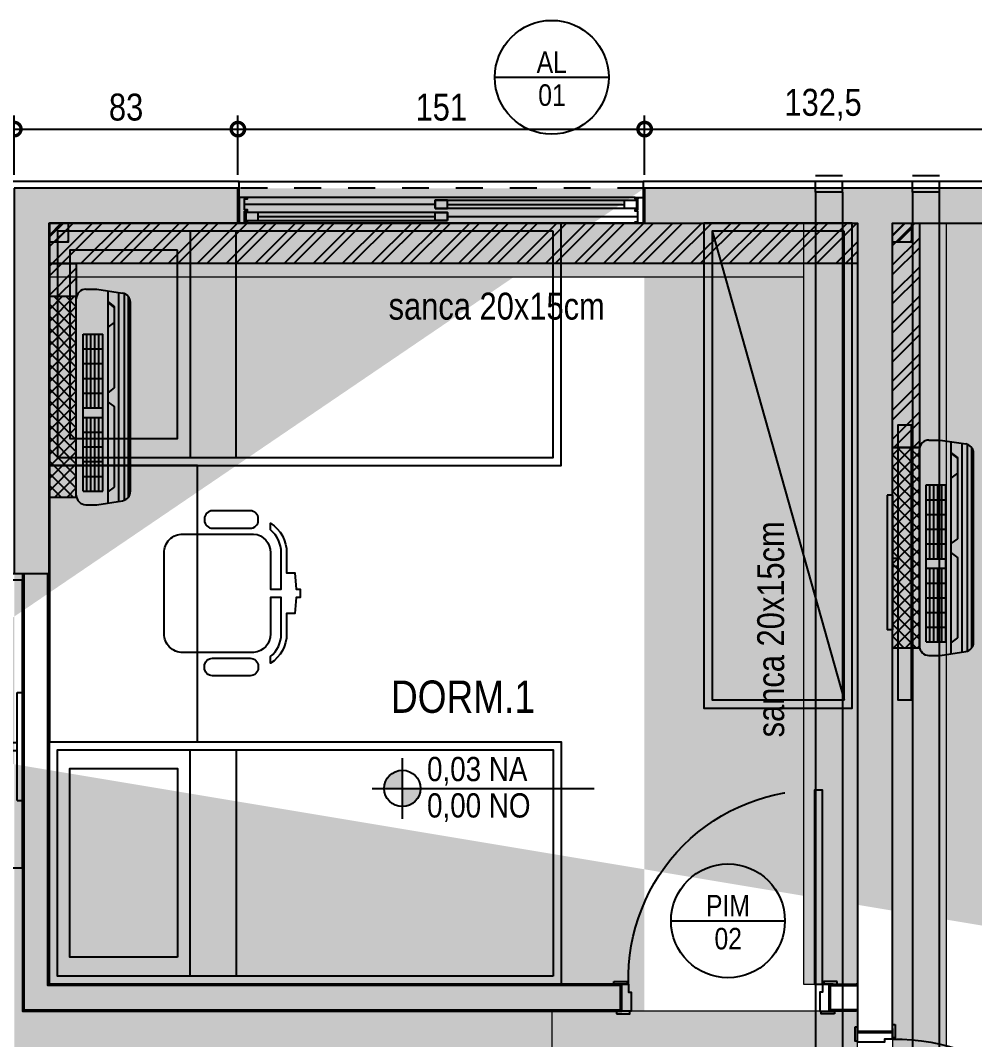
# Model space of a CAD drawing. Header units: millimetres. Extents: x -123 to 570, y -34 to 184.
# Drawn here: x -5.897 to -2.355, y 6.209 to 9.993 of the extents above; entities that cross this region are included whole.
import ezdxf
from ezdxf.enums import TextEntityAlignment as Align

# ---------------------------------------------------------------- set-up
doc = ezdxf.new("R2010")
doc.units = ezdxf.units.MM
doc.linetypes.add('TIPO$0$DASHEDX2', pattern=[1.5, 1, -0.5])
doc.linetypes.add('TIPO$0$HIDDEN2', pattern=[0.1875, 0.125, -0.0625])
for name, color, linetype in [('ARQ-DIM', 2, 'Continuous'), ('ARQ-SIM', 1, 'Continuous'), ('ARQ-TXT', 2, 'Continuous'), ('TIPO$0$1', 232, 'TIPO$0$DASHEDX2'), ('TIPO$0$3', 2, 'Continuous'), ('TIPO$0$ARQ-ALV ACAB', 4, 'Continuous'), ('TIPO$0$ARQ-ALV OSSO', 5, 'Continuous'), ('TIPO$0$ARQ-AUX', 7, 'Continuous'), ('TIPO$0$ARQ-AUX1 @ 1', 1, 'Continuous'), ('TIPO$0$ARQ-CAX @ 1', 1, 'Continuous'), ('TIPO$0$ARQ-ENCH', 1, 'Continuous'), ('TIPO$0$ARQ-MOB', 7, 'Continuous'), ('TIPO$0$ARQ-PRJ', 7, 'TIPO$0$DASHEDX2'), ('TIPO$0$MAUROAMARELO', 162, 'Continuous'), ('TIPO$0$MAUROCYAN', 162, 'Continuous')]:
    doc.layers.add(name, color=color, linetype=linetype)
doc.layers.add('TIPO$0$ARQ-FORRO', color=9, linetype='Continuous', lineweight=5)
doc.styles.add('Adesa', font='ARIALN.TTF')
doc.dimstyles.new('ADESA 1-0050', dxfattribs={"dimtxt": 0.1, "dimasz": 0.1, "dimexe": 0.05, "dimexo": 0.05, "dimgap": 0.03, "dimtad": 1, "dimdec": 1, "dimlfac": 100, "dimzin": 12, "dimtxsty": 'Adesa', "dimblk": 'DOTSMALL', "dimcen": 1, "dimdle": 0.05, "dimclrd": 1, "dimclre": 1, "dimclrt": 256, "dimazin": 3, "dimtm": 1e-09, "dimtfac": 1, "dimtdec": 1, "dimtmove": 1, "dimatfit": 0, "dimldrblk": 'DOTSMALL', "dimfxl": 0.8, "dimtvp": 2, "dimtolj": 1, "dimtzin": 0, "dimarcsym": 0})

# ---------------------------------------------------------------- blocks, each defined once
blk = doc.blocks.new('TIPO$0$CAMA-SOLTEIRO')
at = {"flags": 128}
for points in [[(1.9, 0), (0, 0), (0, 0.9), (1.9, 0.9)], [(1.87, 0.03), (0.03, 0.03), (0.03, 0.87), (1.87, 0.87)], [(0.6938, 0.03), (0.5224, 0.03), (0.5224, 0.87), (0.6938, 0.87)], [(0.4762, 0.1), (0.0762, 0.1), (0.0762, 0.8), (0.4762, 0.8)]]:
    blk.add_lwpolyline(points, close=True, dxfattribs=at)
blk = doc.blocks.new('*U1355')
at = {"flags": 128}
for points in [[(1.8, 0), (1.8, 0.55), (0, 0.55), (0, 0)], [(1.77, 0.03), (1.77, 0.52), (0.03, 0.52), (0.03, 0.03)]]:
    blk.add_lwpolyline(points, close=True, dxfattribs=at)
blk.add_lwpolyline([(1.77, 0.52), (0.03, 0.03)], dxfattribs=at)
blk = doc.blocks.new('TIPO$0$arq-cadeira giro')
at = {"linetype": 'Continuous'}
blk.add_lwpolyline([(-0.25, -0.3062), (-0.18, -0.3062, 0.414214), (-0.15, -0.2762), (-0.15, -0.2712, 0.414214), (-0.18, -0.2412), (-0.25, -0.2412), (-0.32, -0.2412, 0.414214), (-0.35, -0.2712), (-0.35, -0.2762, 0.414214), (-0.32, -0.3062)], format="xyb", close=True, dxfattribs=at)
at = {"layer": 'TIPO$0$ARQ-MOB', "linetype": 'Continuous'}
for points in [[(-0.25, 0.3062), (-0.18, 0.3062, -0.414214), (-0.15, 0.2762), (-0.15, 0.2712, -0.414214), (-0.18, 0.2412), (-0.25, 0.2412), (-0.32, 0.2412, -0.414214), (-0.35, 0.2712), (-0.35, 0.2762, -0.414214), (-0.32, 0.3062)], [(-0.25, -0.3062), (-0.18, -0.3062, 0.414214), (-0.15, -0.2762), (-0.15, -0.2712, 0.414214), (-0.18, -0.2412), (-0.25, -0.2412), (-0.32, -0.2412, 0.414214), (-0.35, -0.2712), (-0.35, -0.2762, 0.414214), (-0.32, -0.3062)]]:
    blk.add_lwpolyline(points, format="xyb", close=True, dxfattribs=at)
at = {"layer": 'TIPO$0$ARQ-MOB'}
blk.add_lwpolyline([(-0.5052, 0), (-0.5052, 0.0154), (-0.4902, 0.0154), (-0.4852, 0.0754), (-0.4552, 0.0754), (-0.4552, 0.1504, -0.255924), (-0.3952, 0.2599), (-0.3952, 0.2352, 0.223888), (-0.4352, 0.1504), (-0.4352, 0.0154), (-0.3952, 0.0154), (-0.3952, 0.1504, -0.39825), (-0.3325, 0.22), (-0.07, 0.22, -0.414214), (0, 0.15), (0, 0), (0, -0.15, -0.414214), (-0.07, -0.22), (-0.3325, -0.22, -0.39825), (-0.3952, -0.1504), (-0.3952, -0.0154), (-0.4352, -0.0154), (-0.4352, -0.1504, 0.223888), (-0.3952, -0.2352), (-0.3952, -0.2599, -0.255924), (-0.4552, -0.1504), (-0.4552, -0.0754), (-0.4852, -0.0754), (-0.4902, -0.0154), (-0.5052, -0.0154)], format="xyb", close=True, dxfattribs=at)
blk = doc.blocks.new('*U1358')
for p, q in [((-0.25, -0.02), (-0.25, 0)), ((0.25, -0.02), (0.25, 0)), ((-0.015, -0.04), (-0.015, -0.02)), ((0.015, -0.04), (0.015, -0.02))]:
    blk.add_line(p, q)
for points in [[(0.25, 0), (-0.25, 0)], [(0.25, -0.02), (-0.25, -0.02)]]:
    blk.add_lwpolyline(points)
blk.add_lwpolyline([(-0.51, -0.09), (0.51, -0.09), (0.51, -0.04), (-0.51, -0.04)], close=True)
blk = doc.blocks.new('*U1359')
for p, q in [((-0.2, -0.02), (-0.2, 0)), ((0.2, -0.02), (0.2, 0)), ((-0.015, -0.04), (-0.015, -0.02)), ((0.015, -0.04), (0.015, -0.02))]:
    blk.add_line(p, q)
for points in [[(0.2, 0), (-0.2, 0)], [(0.2, -0.02), (-0.2, -0.02)]]:
    blk.add_lwpolyline(points)
blk.add_lwpolyline([(-0.4, -0.09), (0.4, -0.09), (0.4, -0.04), (-0.4, -0.04)], close=True)
blk = doc.blocks.new('TIPO$0$LAYOUT APTO TIPO 2')
at = {"layer": 'TIPO$0$ARQ-MOB'}
for points in [[(-21.23, -7.915), (-21.73, -7.915), (-21.73, -6.8472), (-21.23, -6.8472)], [(-21.13, -8.3401), (-21.13, -7.3151), (-20.58, -7.3151), (-20.58, -8.3401)]]:
    blk.add_lwpolyline(points, close=True, dxfattribs=at)
at = {"layer": 'TIPO$0$ARQ-MOB', "xscale": -1, "zscale": 39.37007874015748, "rotation": 180}
blk.add_blockref('TIPO$0$CAMA-SOLTEIRO', (-21.13, -6.415), dxfattribs=at)
at = {"layer": 'TIPO$0$ARQ-MOB'}
for name, p, xscale, rotation in [('*U1359', (-21.23, -7.2972), -1, 270), ('*U1355', (-18.1501, -7.44, 0), -1.000000000000001, 90), ('*U1358', (-18.02, -7.98), -1.000000000000001, 90)]:
    blk.add_blockref(name, p, dxfattribs=dict(at, xscale=xscale, rotation=rotation))
at = {"layer": 'TIPO$0$ARQ-MOB', "ltscale": 0.5, "xscale": -1}
blk.add_blockref('TIPO$0$arq-cadeira giro', (-20.7044, -7.866), dxfattribs=at)
at = {"layer": 'TIPO$0$ARQ-MOB', "zscale": 39.37007874015748}
blk.add_blockref('TIPO$0$CAMA-SOLTEIRO', (-21.13, -9.2401), dxfattribs=at)
blk = doc.blocks.new('*U1375')
for points in [[(-0.765, -0.01), (-0.715, -0.01), (-0.715, -0.02), (-0.765, -0.02)], [(0.045, -0.01), (-0.005, -0.01), (-0.005, -0.02), (0.045, -0.02)], [(-0.775, -0.16), (-0.725, -0.16), (-0.725, -0.15), (-0.775, -0.15)], [(0, -0.15), (0, -0.87), (-0.03, -0.87), (-0.03, -0.15)], [(0.055, -0.16), (0.005, -0.16), (0.005, -0.15), (0.055, -0.15)]]:
    blk.add_lwpolyline(points, close=True)
for points in [[(-0.76, -0.15), (-0.72, -0.15), (-0.72, -0.12), (-0.71, -0.12), (-0.71, -0.02), (-0.745, -0.02), (-0.745, -0.15)], [(0.04, -0.15), (0, -0.15), (0, -0.12), (-0.01, -0.12), (-0.01, -0.02), (0.025, -0.02), (0.025, -0.15)]]:
    blk.add_lwpolyline(points)
at = {"layer": 'TIPO$0$ARQ-PRJ'}
blk.add_arc((-0.0208, -0.1708), 0.6995, 178.2986, 271.7014, dxfattribs=at)
blk = doc.blocks.new('*U1301')
at = {"color": 0, "linetype": 'ByBlock', "ltscale": 0.5}
for points in [[(0.02, -0.045), (0.03, -0.045), (0.03, -0.05), (0.02, -0.05), (0.02, -0.09), (0.03, -0.09), (0.03, -0.095), (0.02, -0.095), (0.02, -0.09), (0.03, -0.09), (0.03, -0.095), (0, -0.095), (0, 0), (0.03, 0), (0.03, -0.005), (0.02, -0.005), (0.02, -0.045)], [(1.48, -0.045), (1.47, -0.045), (1.47, -0.05), (1.48, -0.05), (1.48, -0.09), (1.47, -0.09), (1.47, -0.095), (1.48, -0.095), (1.48, -0.09), (1.47, -0.09), (1.47, -0.095), (1.5, -0.095), (1.5, 0), (1.47, 0), (1.47, -0.005), (1.48, -0.005), (1.48, -0.045)], [(0.025, -0.01), (0.07, -0.01), (0.07, -0.04), (0.025, -0.04)], [(0.7725, -0.01), (0.7275, -0.01), (0.7275, -0.04), (0.7725, -0.04)], [(0.7275, -0.055), (0.7725, -0.055), (0.7725, -0.085), (0.7275, -0.085)], [(1.475, -0.055), (1.43, -0.055), (1.43, -0.085), (1.475, -0.085)]]:
    blk.add_lwpolyline(points, close=True, dxfattribs=at)
at = {"color": 8, "linetype": 'ByBlock', "ltscale": 0.5}
for points in [[(1.47, 0), (0.03, 0)], [(0.7725, -0.025), (1.48, -0.025)], [(0.7275, -0.07), (0.02, -0.07)], [(1.47, -0.095), (0.03, -0.095)]]:
    blk.add_lwpolyline(points, dxfattribs=at)
at = {"color": 7, "linetype": 'ByBlock', "ltscale": 0.5}
for points in [[(0.7725, -0.01), (0.7725, -0.04), (0.025, -0.04), (0.025, -0.01)], [(0.7275, -0.055), (0.7275, -0.085), (1.475, -0.085), (1.475, -0.055)]]:
    blk.add_lwpolyline(points, close=True, dxfattribs=at)
for points in [[(0.07, -0.025), (0.7275, -0.025)], [(0.7725, -0.07), (1.43, -0.07)]]:
    blk.add_lwpolyline(points, dxfattribs=at)
blk = doc.blocks.new('*U1372')
for points in [[(-0.765, -0.04), (-0.715, -0.04), (-0.715, -0.05), (-0.765, -0.05)], [(0.045, -0.04), (-0.005, -0.04), (-0.005, -0.05), (0.045, -0.05)], [(-0.775, -0.16), (-0.725, -0.16), (-0.725, -0.15), (-0.775, -0.15)], [(0, -0.15), (0, -0.87), (-0.03, -0.87), (-0.03, -0.15)], [(0.055, -0.16), (0.005, -0.16), (0.005, -0.15), (0.055, -0.15)]]:
    blk.add_lwpolyline(points, close=True)
for points in [[(-0.76, -0.15), (-0.72, -0.15), (-0.72, -0.12), (-0.71, -0.12), (-0.71, -0.05), (-0.745, -0.05), (-0.745, -0.15)], [(0.04, -0.15), (0, -0.15), (0, -0.12), (-0.01, -0.12), (-0.01, -0.05), (0.025, -0.05), (0.025, -0.15)]]:
    blk.add_lwpolyline(points)
at = {"layer": 'TIPO$0$ARQ-PRJ'}
blk.add_arc((-0.0208, -0.1708), 0.6995, 178.2986, 271.7014, dxfattribs=at)
blk = doc.blocks.new('TIPO$0$E2')
at = {"layer": 'TIPO$0$ARQ-PRJ'}
for p, q in [((305.3871, -368.5577), (305.5371, -368.5577)), ((305.4121, -368.5377), (305.5121, -368.5377)), ((305.4121, -368.5977), (305.4121, -368.5577)), ((305.5121, -368.5977), (305.5121, -368.5577)), ((305.4121, -368.5977), (305.5121, -368.5977))]:
    blk.add_line(p, q, dxfattribs=at)
blk = doc.blocks.new('TIPO$0$A$Cdd297849')
at = {"layer": 'TIPO$0$ARQ-PRJ', "linetype": 'TIPO$0$HIDDEN2', "ltscale": 50}
for p, q in [((-2.8802, -0.1897, 0), (-2.8802, -3.4322, 0)), ((-2.7802, -0.1897, 0), (-2.7802, -3.4322, 0)), ((-2.5206, -0.1896, 0), (-2.5206, -3.3861, 0)), ((-2.4206, -3.3868, 0), (-2.4206, -0.1896, 0))]:
    blk.add_line(p, q, dxfattribs=at)
at = {"layer": 'TIPO$0$ARQ-PRJ', "xscale": -1}
for p in [(302.6319, 368.408, 0), (302.9915, 368.4081, 0)]:
    blk.add_blockref('TIPO$0$E2', p, dxfattribs=at)
blk = doc.blocks.new('TIPO$0$PL APTO TIPO 3')
at = {"layer": 'TIPO$0$ARQ-ENCH'}
h = blk.add_hatch(dxfattribs=at)
h.set_pattern_fill('ANSI31', color=256, scale=0.01)
h.set_pattern_definition([(45, (-78.349212, 16.650376), (-0.02245064, 0.02245064), [])])
h.paths.add_polyline_path([(-5.79, 9.24), (-5.72, 9.24), (-5.72, 9.17), (-5.79, 9.17)])
h = blk.add_hatch(dxfattribs=at)
h.set_pattern_fill('ANSI31', color=256, scale=0.01)
h.set_pattern_definition([(45, (-75.219263, 16.6504), (-0.02245064, 0.02245064), [])])
h.paths.add_polyline_path([(-2.6601, 9.24), (-2.5901, 9.24), (-2.5901, 9.17), (-2.6601, 9.17)])
at = {"layer": 'TIPO$0$ARQ-FORRO'}
h = blk.add_hatch(color=256, dxfattribs=at)
h.dxf.hatch_style = 1
h.paths.add_polyline_path([(-5.79, 9.24), (-2.9901, 9.24), (-2.9901, 9.04), (-5.79, 9.04)])
h = blk.add_hatch(color=256, dxfattribs=at)
h.dxf.hatch_style = 1
h.paths.add_polyline_path([(-2.7901, 9.24), (-2.9901, 9.24), (-2.99, 6.415), (-2.79, 6.415)])
h = blk.add_hatch(color=256, dxfattribs=at)
h.dxf.hatch_style = 1
h.paths.add_polyline_path([(-2.46, 9.24), (-2.66, 9.24), (-2.66, 5.41), (-2.46, 5.41)])
h = blk.add_hatch(color=256, dxfattribs=at)
h.dxf.hatch_style = 1
h.paths.add_polyline_path([(-3.925, 5.41), (-2.7901, 5.41), (-2.79, 6.315), (-3.925, 6.315)])
at = {"layer": 'TIPO$0$ARQ-ALV ACAB'}
for points in [[(-5.79, 7.935), (-5.79, 9.24), (-5.085, 9.24), (-5.085, 9.395), (-5.945, 9.395), (-5.945, 8.095), (-6.425, 8.095), (-6.425, 7.94), (-5.89, 7.94)], [(-2.6601, 9.24), (-2.2503, 9.24), (-2.2503, 9.395), (-2.705, 9.395), (-2.705, 9.395), (-3.585, 9.395), (-3.585, 9.24), (-2.7901, 9.2401), (-2.7901, 6.415), (-2.7951, 6.415), (-2.7951, 6.415)], [(-2.79, 6.315), (-2.79, 6.2489), (-2.7901, 6.24), (-2.7901, 6.235), (-2.6601, 6.235), (-2.66, 9.24)], [(-5.89, 7.94), (-5.89, 6.315), (-3.6651, 6.315), (-3.6651, 6.415), (-5.79, 6.415), (-5.79, 7.935)]]:
    blk.add_lwpolyline(points, dxfattribs=at)
at = {"layer": 'TIPO$0$ARQ-ALV ACAB', "elevation": 0}
blk.add_lwpolyline([(-2.7951, 6.315), (-2.8951, 6.315), (-2.8951, 6.415), (-2.7951, 6.415)], dxfattribs=at)
at = {"layer": 'TIPO$0$ARQ-ALV OSSO'}
blk.add_lwpolyline([(-5.885, 7.94), (-5.885, 6.32), (-3.6701, 6.32), (-3.6701, 6.41), (-5.795, 6.41), (-5.795, 7.94)], dxfattribs=at)
at = {"layer": 'TIPO$0$ARQ-ALV OSSO', "elevation": 0}
blk.add_lwpolyline([(-2.7901, 6.32), (-2.8901, 6.32), (-2.8901, 6.41), (-2.7901, 6.41)], dxfattribs=at)
at = {"layer": 'TIPO$0$ARQ-AUX'}
blk.add_lwpolyline([(-5.09, 9.395), (-3.585, 9.395)], dxfattribs=at)
at = {"layer": 'TIPO$0$ARQ-ENCH'}
for points in [[(-5.79, 9.24), (-5.72, 9.24), (-5.72, 9.17), (-5.79, 9.17)], [(-2.6601, 9.24), (-2.5901, 9.24), (-2.5901, 9.17), (-2.6601, 9.17)]]:
    blk.add_lwpolyline(points, close=True, dxfattribs=at)
at = {"layer": 'TIPO$0$ARQ-FORRO'}
for points in [[(-5.79, 9.24), (-2.9901, 9.24), (-2.9901, 9.04), (-5.79, 9.04)], [(-2.7901, 9.24), (-2.9901, 9.24), (-2.99, 6.415), (-2.79, 6.415)], [(-2.46, 9.24), (-2.66, 9.24), (-2.66, 5.41), (-2.46, 5.41)], [(-3.925, 5.41), (-2.7901, 5.41), (-2.79, 6.315), (-3.925, 6.315)]]:
    blk.add_lwpolyline(points, close=True, dxfattribs=at)
blk.add_blockref('TIPO$0$A$Cdd297849', (-0.0651, 9.545, 0))
at = {"layer": 'TIPO$0$ARQ-AUX1 @ 1', "xscale": -1, "rotation": 180}
blk.add_blockref('*U1301', (-5.085, 9.24), dxfattribs=at)
at = {"layer": 'TIPO$0$ARQ-CAX @ 1'}
for name, p, xscale, rotation in [('*U1372', (-2.9201, 6.265, 0), -1, 180), ('*U1375', (-2.8101, 5.49), -1.000000000000004, 90)]:
    blk.add_blockref(name, p, dxfattribs=dict(at, xscale=xscale, rotation=rotation))
blk = doc.blocks.new('TIPO$0$Q1')
at = {"layer": 'TIPO$0$MAUROAMARELO'}
for p, q in [((240.9168, -387.1027), (240.1738, -387.1027)), ((240.8957, -387.0957), (240.1949, -387.0957)), ((240.1453, -387.22), (240.16, -387.125)), ((240.9328, -387.1387), (240.1577, -387.1387)), ((240.9288, -387.1183), (240.1619, -387.1183)), ((240.9453, -387.22), (240.9307, -387.125)), ((240.9389, -387.1785), (240.151, -387.1785)), ((240.1927, -387.1785), (240.2109, -387.1547)), ((240.1959, -387.1785), (240.2142, -387.1547)), ((240.2684, -387.1547), (240.2109, -387.1547)), ((240.5115, -387.1547), (240.2142, -387.1547)), ((240.2867, -387.1785), (240.2684, -387.1547)), ((240.5298, -387.1785), (240.5115, -387.1547)), ((240.5641, -387.1785), (240.5823, -387.1547)), ((240.8797, -387.1547), (240.5823, -387.1547)), ((240.898, -387.1785), (240.8797, -387.1547)), ((240.1453, -387.2614), (240.1453, -387.22)), ((240.3122, -387.2718), (240.3122, -387.1987)), ((240.6214, -387.1987), (240.3122, -387.1987)), ((240.4202, -387.2135), (240.3122, -387.2135)), ((240.4202, -387.2283), (240.3122, -387.2283)), ((240.3669, -387.2718), (240.3669, -387.1987)), ((240.4833, -387.2135), (240.4202, -387.2135)), ((240.4833, -387.2283), (240.4202, -387.2283)), ((240.4217, -387.2718), (240.4217, -387.1987)), ((240.4764, -387.2718), (240.4764, -387.1987)), ((240.5464, -387.2135), (240.4833, -387.2135)), ((240.5464, -387.2283), (240.4833, -387.2283)), ((240.5311, -387.2718), (240.5311, -387.1987)), ((240.5859, -387.2135), (240.5464, -387.2135)), ((240.5859, -387.2283), (240.5464, -387.2283)), ((240.5859, -387.2718), (240.5859, -387.1987)), ((240.6214, -387.2718), (240.6214, -387.1987)), ((240.895, -387.1987), (240.6214, -387.1987)), ((240.7294, -387.2135), (240.6214, -387.2135)), ((240.7294, -387.2283), (240.6214, -387.2283)), ((240.6761, -387.2718), (240.6761, -387.1987)), ((240.7925, -387.2135), (240.7294, -387.2135)), ((240.7925, -387.2283), (240.7294, -387.2283)), ((240.7308, -387.2718), (240.7308, -387.1987)), ((240.7856, -387.2718), (240.7856, -387.1987)), ((240.8556, -387.2135), (240.7925, -387.2135)), ((240.8556, -387.2283), (240.7925, -387.2283)), ((240.8403, -387.2718), (240.8403, -387.1987)), ((240.895, -387.2135), (240.8556, -387.2135)), ((240.895, -387.2283), (240.8556, -387.2283)), ((240.895, -387.2718), (240.895, -387.1987)), ((240.9453, -387.2614), (240.9453, -387.22)), ((240.4202, -387.2431), (240.3122, -387.2431)), ((240.4202, -387.2578), (240.3122, -387.2578)), ((240.4833, -387.2431), (240.4202, -387.2431)), ((240.4833, -387.2578), (240.4202, -387.2578)), ((240.5464, -387.2431), (240.4833, -387.2431)), ((240.5464, -387.2578), (240.4833, -387.2578)), ((240.5859, -387.2431), (240.5464, -387.2431)), ((240.5859, -387.2578), (240.5464, -387.2578)), ((240.7294, -387.2431), (240.6214, -387.2431)), ((240.7294, -387.2578), (240.6214, -387.2578)), ((240.7925, -387.2431), (240.7294, -387.2431)), ((240.7925, -387.2578), (240.7294, -387.2578)), ((240.8556, -387.2431), (240.7925, -387.2431)), ((240.8556, -387.2578), (240.7925, -387.2578)), ((240.895, -387.2431), (240.8556, -387.2431)), ((240.895, -387.2578), (240.8556, -387.2578)), ((240.9098, -387.2969), (240.1808, -387.2969)), ((240.6214, -387.2718), (240.3122, -387.2718)), ((240.895, -387.2718), (240.6214, -387.2718))]:
    blk.add_line(p, q, dxfattribs=at)
for centre, start, end in [((240.1949, -387.1312), 90, 170), ((240.8957, -387.1312), 10, 90), ((240.1808, -387.2614), 180, 270), ((240.9098, -387.2614), 270, 0)]:
    blk.add_arc(centre, 0.0355, start, end, dxfattribs=at)
blk = doc.blocks.new('TIPO$0$EN5')
at = {"layer": 'TIPO$0$MAUROCYAN', "linetype": 'Continuous'}
h = blk.add_hatch(dxfattribs=at)
h.set_pattern_fill('ANSI37', color=256, scale=0.01, angle=90)
h.set_pattern_definition([(135, (11497.746498, -5025.019895), (-0.0224506403, -0.0224506403), []), (225, (11497.746498, -5025.019895), (0.0224506403, -0.0224506403), [])])
h.paths.add_polyline_path([(8262.3389, 3230.3987), (8262.3389, 3231.1434), (8262.4389, 3231.1434), (8262.4389, 3230.3987)])
at = {"layer": 'TIPO$0$MAUROCYAN'}
blk.add_lwpolyline([(8262.3389, 3230.3987), (8262.3389, 3231.1434), (8262.4389, 3231.1434), (8262.4389, 3230.3987)], close=True, dxfattribs=at)
blk = doc.blocks.new('TIPO$0$A$Ccfffbdb7')
at = {"layer": 'TIPO$0$MAUROCYAN'}
h = blk.add_hatch(dxfattribs=at)
h.set_pattern_fill('ANSI32', color=256, scale=0.008)
h.set_pattern_definition([(45, (-10.27995, 9.37), (-0.05388154, 0.05388154), []), (45, (-10.24403, 9.37), (-0.05388154, 0.05388154), [])])
h.paths.add_polyline_path([(-7.72, 0.9627), (-7.62, 0.9627), (-7.62, 0.13), (-7.72, 0.13)])
h.paths.add_polyline_path([(-7.49, 0.28), (-4.49, 0.28), (-4.49, 0.13), (-7.49, 0.13)])
h.paths.add_polyline_path([(-4.5901, 0.4027), (-4.4901, 0.4027), (-4.4901, 0.28), (-4.5901, 0.28)])
for points in [[(-7.72, 0.9627), (-7.62, 0.9627), (-7.62, 0.13), (-7.72, 0.13)], [(-4.5901, 0.4027), (-4.4901, 0.4027), (-4.4901, 0.28), (-4.5901, 0.28)], [(-7.49, 0.28), (-4.49, 0.28), (-4.49, 0.13), (-7.49, 0.13)]]:
    blk.add_lwpolyline(points, close=True, dxfattribs=at)
at = {"layer": 'TIPO$0$MAUROAMARELO', "rotation": 90}
for p in [(-395.0169, -239.2103), (-391.887, -239.7703)]:
    blk.add_blockref('TIPO$0$Q1', p, dxfattribs=at)
at = {"layer": 'TIPO$0$MAUROCYAN'}
blk.add_blockref('TIPO$0$EN5', (-8270.0589, -3229.436), dxfattribs=at)
at = {"layer": 'TIPO$0$MAUROCYAN', "xscale": -1, "rotation": 180}
blk.add_blockref('TIPO$0$EN5', (-8266.929, 3231.546), dxfattribs=at)
blk = doc.blocks.new('TIPO$0$est-lo-09-tip-r00')
at = {"layer": 'TIPO$0$3'}
h = blk.add_hatch(color=251, dxfattribs=at)
h.dxf.hatch_style = 1
h.paths.add_polyline_path([(-2375.992577, 18.001956), (-2388.992577, 18.001956), (-2388.992577, -40.001693), (-2375.992577, -40.001693)], flags=17)
h.paths.add_polyline_path([(-1803.99382, 289.498499), (-1817.000718, 289.498499), (-1817.000718, 195.002164), (-1803.99382, 195.002164)], flags=16)
h.paths.add_polyline_path([(-1804.000718, 36.502164), (-1816.99382, 36.502164), (-1816.99382, -10.497836), (-1804.000718, -10.497836)], flags=16)
h.paths.add_polyline_path([(1727.995651, -562.499994), (1714.995651, -562.499994), (1714.995651, -894.500027), (1660.995651, -894.500027), (1660.995651, -907.499999), (1735.002007, -907.499999), (1735.002007, -894.500027), (1727.995651, -894.500027)], flags=17)
h.paths.add_polyline_path([(2136.001786, 279.499999), (2060.005069, 279.499999), (2060.005069, 266.499999), (2123.001786, 266.499999), (2123.001786, -95.499758), (2136.001786, -95.499758)], flags=17)
h.paths.add_polyline_path([(2136.001789, -532.500242), (2123.001789, -532.500242), (2123.001789, -894.499999), (2060.005071, -894.499999), (2060.005071, -907.499999), (2136.001789, -907.499999)], flags=17)
h.paths.add_polyline_path([(1026.001832, -464.49656), (1026.001832, -451.49656), (1112.001832, -451.49656), (1112.001832, -438.500019), (863.513007, -438.500019), (863.513007, -451.499837), (1013.001832, -451.499837), (1013.001832, -930.499719), (1026.001832, -930.499719)], flags=17)
h.paths.add_polyline_path([(-747.529904, 302.500206), (-880.06261, 302.500206), (-880.06261, 289.499913), (-800.993385, 289.499913), (-800.993385, -10.497836), (-787.993385, -10.497836), (-787.993385, 289.498499), (-747.529904, 289.498499)], flags=17)
h.paths.add_polyline_path([(356.071679, 302.500206), (223.538972, 302.500206), (223.538972, 289.498875), (264.002723, 289.498875), (264.002723, -10.497836), (277.002723, -10.497836), (277.002723, 289.500289), (356.071679, 289.500289)], flags=17)
h.paths.add_polyline_path([(590.007456, 302.500084), (507.076714, 302.500084), (507.076714, 289.500123), (577.007456, 289.500123), (577.007456, 159.498275), (590.007456, 159.498275)], flags=17)
h.paths.add_polyline_path([(1728.001789, 266.500027), (1735.008144, 266.500027), (1735.008144, 279.499999), (1661.001789, 279.499999), (1661.001789, 266.500027), (1715.001789, 266.500027), (1715.001789, -65.500006), (1728.001789, -65.500006)], flags=17)
h.paths.add_polyline_path([(-2114.993661, -787.499867), (-2127.993661, -787.499867), (-2127.993661, -930.500084), (-2045.062919, -930.500084), (-2045.062919, -917.500123), (-2114.993661, -917.500123)], flags=17)
h.paths.add_polyline_path([(-1761.530069, -917.498499), (-1803.99382, -917.498499), (-1803.99382, -617.502164), (-1816.99382, -617.502164), (-1816.99382, -917.499913), (-1894.062776, -917.499913), (-1894.062776, -930.500206), (-1761.530069, -930.500206)], flags=17)
h.paths.add_polyline_path([(-747.529888, -917.498499), (-787.993369, -917.498499), (-787.993369, -617.502164), (-800.993369, -617.502164), (-800.993369, -917.499913), (-880.062594, -917.499913), (-880.062594, -930.500206), (-747.529888, -930.500206)], flags=17)
h.paths.add_polyline_path([(356.071694, -917.500289), (277.002739, -917.500289), (277.002739, -617.502164), (264.002739, -617.502164), (264.002739, -917.498875), (223.538988, -917.498875), (223.538988, -930.500206), (356.071694, -930.500206)], flags=17)
h.paths.add_polyline_path([(590.007472, -787.499447), (577.007472, -787.499447), (577.007472, -917.500123), (507.076729, -917.500123), (507.076729, -930.500084), (590.007472, -930.500084)], flags=17)
h.paths.add_polyline_path([(-3660.993102, -532.500242), (-3673.993102, -532.500242), (-3673.993102, -907.499999), (-3597.996385, -907.499999), (-3597.996385, -894.49761), (-3660.993102, -894.49761)], flags=17)
h.paths.add_polyline_path([(-3252.986965, -562.499994), (-3265.986965, -562.499994), (-3265.986965, -894.497638), (-3272.993321, -894.497638), (-3272.993321, -907.499999), (-3198.986965, -907.499999), (-3198.986965, -894.497638), (-3252.986965, -894.497638)], flags=17)
h.paths.add_polyline_path([(-2550.997638, -451.499837), (-2401.515711, -451.499837), (-2401.515711, -438.503249), (-2649.993146, -438.503249), (-2649.993146, -451.49656), (-2563.997638, -451.49656), (-2563.997638, -930.500027), (-2550.997638, -930.500027)], flags=17)
h.paths.add_polyline_path([(-2550.993146, 302.49999), (-2563.993146, 302.49999), (-2563.993146, -176.50344), (-2650.000044, -176.50344), (-2650.000044, -189.506437), (-2401.511219, -189.506437), (-2401.511219, -176.500163), (-2550.993146, -176.500163)], flags=17)
h.paths.add_polyline_path([(-3597.996385, 279.499999), (-3673.993102, 279.499999), (-3673.993102, -95.499758), (-3660.993102, -95.499758), (-3660.993102, 266.49761), (-3597.996385, 266.49761)], flags=17)
h.paths.add_polyline_path([(-3198.986965, 279.499999), (-3272.993321, 279.499999), (-3272.993321, 266.497638), (-3265.986965, 266.497638), (-3265.986965, -65.500006), (-3252.986965, -65.500006), (-3252.986965, 266.497638), (-3198.986965, 266.497638)], flags=17)
h.paths.add_polyline_path([(-1816.99382, 36.502164), (-1803.99382, 36.502164), (-1803.99382, 195.002164), (-1816.99382, 195.002164)], flags=16)
h.paths.add_polyline_path([(-1894.062776, 289.499913), (-1761.530069, 289.499913), (-1761.530069, 302.500206), (-1894.062776, 302.500206)], flags=17)
h.paths.add_polyline_path([(-2388.992577, 18.001956), (-2375.992577, 18.001956), (-2375.992577, 172.501956), (-2388.992577, 172.501956)], flags=17)
h.paths.add_polyline_path([(-250.997783, -238.49986), (-250.997783, 19.500477), (-1.993629, 19.500477), (-1.993629, 289.500057), (-505.997344, 289.500057), (-505.997344, -238.49986), (-518.996659, -238.49986), (-518.996659, 302.499777), (72.538117, 302.500048), (72.538101, 289.500048), (11.001294, 289.500048), (11.001294, -225.498516), (458.002719, -225.498516), (458.002719, -93.497584), (471.002719, -93.497584), (471.002719, -225.49866), (698.49589, -225.49866), (698.49589, -176.499632), (717.49589, -176.499632), (717.49589, -238.499632), (-59.49526, -238.498307), (-59.49526, -219.495241), (-1.993324, -219.495241), (-1.993324, 6.500477), (-237.997783, 6.500477), (-237.997783, -238.49986)], flags=17)
h.paths.add_polyline_path([(-253.972703, -930.499665), (-253.999161, -917.500551), (-233.997664, -917.505971), (-233.997664, -848.498966), (-214.997664, -848.498966), (-214.997664, -917.499702), (-1.997776, -917.499702), (-1.997776, -408.497721), (-214.997776, -408.497721), (-214.997776, -475.498482), (-233.99781, -475.498482), (-233.99781, -389.497472), (717.49589, -389.500368), (717.49589, -451.500368), (698.49589, -451.500368), (698.49589, -402.50134), (471.002719, -402.50134), (471.002719, -534.502416), (458.002719, -534.502416), (458.002719, -402.501484), (11.002224, -402.501484), (11.002224, -917.503962), (72.538742, -917.503962), (72.538742, -930.499665)], flags=17)
h.paths.add_polyline_path([(-596.529873, 302.501324), (-596.529873, 289.499382), (-534.996659, 289.501324), (-534.996659, -225.498516), (-981.993634, -225.498516), (-981.993634, -93.497584), (-994.993634, -93.497584), (-994.993634, -225.49866), (-1222.500601, -225.49866), (-1222.500601, -176.499632), (-1241.500601, -176.499632), (-1241.500601, -238.499632), (-521.996659, -238.498333), (-521.996659, 302.501324)])
h.paths.add_polyline_path([(-596.529873, -930.501324), (-596.529873, -917.499382), (-534.996659, -917.501324), (-534.996659, -402.501484), (-981.993634, -402.501484), (-981.993634, -534.502416), (-994.993634, -534.502416), (-994.993634, -402.50134), (-1222.500601, -402.50134), (-1222.500601, -451.500368), (-1241.500601, -451.500368), (-1241.500601, -389.500368), (-521.996659, -389.501667), (-521.996659, -930.501324)])
h.paths.add_polyline_path([(-1610.530054, 302.500057), (-1610.530054, 289.500233), (-1549.992996, 289.500057), (-1549.992996, -225.499863), (-1996.995289, -225.499863), (-1996.995289, -93.498931), (-2009.995289, -93.498931), (-2009.995289, -225.500008), (-2236.500767, -225.500008), (-2236.500767, -176.499929), (-2255.500767, -176.499929), (-2255.500767, -238.499632), (-1536.992764, -238.499632), (-1536.992764, -189.498656), (-1387.504156, -189.498656), (-1387.504156, -176.498838), (-1536.992996, -176.498838), (-1536.992996, 289.500948), (-1465.993228, 289.500948), (-1465.993228, 302.500057)], flags=17)
h.paths.add_polyline_path([(-1610.530054, -930.500057), (-1610.530054, -917.500233), (-1549.992996, -917.500057), (-1549.992996, -402.500137), (-1996.995289, -402.500137), (-1996.995289, -534.501069), (-2009.995289, -534.501069), (-2009.995289, -402.499992), (-2236.500767, -402.499992), (-2236.500767, -451.500071), (-2255.500767, -451.500071), (-2255.500767, -389.500368), (-1536.992764, -389.500368), (-1536.992764, -438.501344), (-1387.504156, -438.501344), (-1387.504156, -451.501162), (-1536.992996, -451.501162), (-1536.992996, -917.500948), (-1465.993228, -917.500948), (-1465.993228, -930.500057)], flags=17)
h.paths.add_polyline_path([(-1374.992182, -39.998708), (-1361.992182, -39.998708), (-1361.992182, 172.501292), (-1374.992182, 172.501292)], flags=17)
h.paths.add_polyline_path([(-1113.993385, 302.500084), (-1113.993385, 159.500091), (-1100.993511, 159.500091), (-1100.993511, 289.500123), (-1031.062769, 289.500123), (-1031.062769, 302.500084)], flags=17)
h.paths.add_polyline_path([(-2738.989837, -757.498618), (-2725.989837, -757.498618), (-2725.989837, -614.498622), (-2738.989837, -614.498622)], flags=17)
h.paths.add_polyline_path([(-2738.989837, -13.500085), (-2725.989837, -13.500085), (-2725.989837, 129.499915), (-2738.989837, 129.499915)], flags=17)
h.paths.add_polyline_path([(868.517926, -320.500001), (1153.517926, -320.500001), (1153.517926, -307.500001), (868.517926, -307.500001)], flags=17)
h.paths.add_polyline_path([(1801.006875, -307.500848), (1529.009362, -307.500848), (1529.009362, -185.501008), (1516.009362, -185.501008), (1516.009362, -307.500848), (1244.006903, -307.500848), (1244.006903, -320.500848), (1516.004922, -320.500848), (1516.004922, -442.500688), (1529.006903, -442.500688), (1529.006903, -320.5), (1801.006875, -320.5)], flags=17)
h.paths.add_polyline_path([(2136.006877, -246.500001), (2123.006873, -246.500001), (2123.006873, -307.500001), (1851.006875, -307.500001), (1851.006875, -320.5), (2123.006895, -320.5), (2123.006895, -381.500001), (2136.006877, -381.500001)])
h.paths.add_polyline_path([(-2691.504131, -320.500001), (-2406.504131, -320.500001), (-2406.504131, -307.500001), (-2691.504131, -307.500001)], flags=17)
h.paths.add_polyline_path([(-3338.993079, -307.500848), (-3338.993079, -320.5), (-3066.993108, -320.5), (-3066.993108, -442.500688), (-3053.991127, -442.500688), (-3053.991127, -320.500848), (-2781.993108, -320.500848), (-2781.993108, -307.500848), (-3053.995567, -307.500848), (-3053.995567, -185.501008), (-3066.995567, -185.501008), (-3066.995567, -307.500848)], flags=17)
h.paths.add_polyline_path([(838.006372, -39.998044), (851.006372, -39.998044), (851.006372, 172.501956), (838.006372, 172.501956)], flags=17)
h.paths.add_polyline_path([(838.006372, -800.501956), (851.006372, -800.501956), (851.006372, -588.001956), (838.006372, -588.001956)], flags=17)
h.paths.add_polyline_path([(-2388.992577, -800.501956), (-2375.992577, -800.501956), (-2375.992577, -588.001956), (-2388.992577, -588.001956)], flags=17)
h.paths.add_polyline_path([(1188.003632, -757.498697), (1201.003632, -757.498697), (1201.003632, -614.49984), (1188.003632, -614.49984)], flags=17)
h.paths.add_polyline_path([(1188.003632, -13.502685), (1201.003632, -13.502685), (1201.003632, 129.497315), (1188.003632, 129.497315)], flags=17)
h.paths.add_polyline_path([(-2986.99324, -907.499999), (-2986.99324, -744.498622), (-2999.993102, -744.498622), (-2999.993102, -894.496403), (-3047.993102, -894.496403), (-3047.993102, -907.499999)], flags=17)
h.paths.add_polyline_path([(1449.007035, 279.499999), (1449.007035, 116.498697), (1462.007035, 116.498697), (1462.007035, 266.496431), (1510.006897, 266.496431), (1510.006897, 279.499999)], flags=17)
h.paths.add_polyline_path([(1449.007035, -907.499999), (1510.006897, -907.499999), (1510.006897, -894.496431), (1462.007035, -894.496431), (1462.007035, -744.498697), (1449.007035, -744.498697)], flags=17)
h.paths.add_polyline_path([(-1374.992182, -800.499942), (-1361.992182, -800.499942), (-1361.992182, -587.999942), (-1374.992182, -587.999942)], flags=17)
h.paths.add_polyline_path([(-1100.99337, -787.50041), (-1113.993244, -787.50041), (-1113.993244, -930.500084), (-1031.062627, -930.500084), (-1031.062627, -917.500123), (-1100.99337, -917.500123)], flags=17)
h.paths.add_polyline_path([(1796.005068, -907.499972), (1909.005068, -907.499972), (1909.005068, -894.499999), (1796.005068, -894.499999)], flags=17)
h.paths.add_polyline_path([(1112.001832, -176.50344), (1025.99734, -176.50344), (1025.99734, 302.499716), (1013.001832, 302.499716), (1013.001832, -176.500163), (863.513007, -176.500163), (863.513007, -189.500211), (1112.001832, -189.500211)], flags=17)
h.paths.add_polyline_path([(1796.005068, 266.499999), (1909.005068, 266.499999), (1909.005068, 279.499972), (1796.005068, 279.499972)], flags=17)
h.paths.add_polyline_path([(-3446.996382, -907.499972), (-3333.996382, -907.499972), (-3333.996382, -894.49761), (-3446.996382, -894.49761)], flags=17)
h.paths.add_polyline_path([(-3673.993082, -246.500001), (-3673.993082, -381.500001), (-3660.993099, -381.500001), (-3660.993099, -320.5), (-3388.993079, -320.5), (-3388.993079, -307.500001), (-3660.993077, -307.500001), (-3660.993077, -246.500001)], flags=17)
h.paths.add_polyline_path([(-2127.993676, 302.500084), (-2127.993676, 159.500091), (-2114.993676, 159.500091), (-2114.993676, 289.500084), (-2045.062934, 289.500084), (-2045.062934, 302.500084)], flags=17)
h.paths.add_polyline_path([(-2986.99324, 279.499999), (-3047.99324, 279.499999), (-3047.99324, 266.499999), (-2999.99324, 266.499999), (-2999.99324, 116.499915), (-2986.99324, 116.499915)], flags=17)
h.paths.add_polyline_path([(-3446.996382, 266.49761), (-3333.996382, 266.49761), (-3333.996382, 279.499972), (-3446.996382, 279.499972)], flags=17)
h.paths.add_polyline_path([(-518.996659, -930.500524), (-354.975525, -930.500524), (-354.975525, -917.500524), (-505.996659, -917.500524), (-505.996659, -389.497472), (-518.996659, -389.497472)])
edge = h.paths.add_edge_path()
edge.add_line((-3673.993102, 279.499999), (-3673.993102, -95.499758))
edge.add_line((-3673.993102, -95.499758), (-3660.993102, -95.499758))
edge.add_line((-3660.993102, -95.499758), (-3660.993102, 266.49761))
edge.add_line((-3660.993102, 266.49761), (-3597.996385, 266.49761))
edge.add_line((-3597.996385, 266.49761), (-3597.996385, 279.499999))
edge.add_line((-3597.996385, 279.499999), (-3673.993105, 279.499999))
edge.add_line((-2401.515711, -451.499837), (-2401.515711, -438.503249))
edge.add_line((-2401.515711, -438.503249), (-2649.993146, -438.503249))
edge.add_line((-2649.993146, -438.503249), (-2649.993146, -451.49656))
edge.add_line((-2649.993146, -451.49656), (-2563.997638, -451.49656))
edge.add_line((-2563.997638, -451.49656), (-2563.997638, -930.500027))
edge.add_line((-2563.997638, -930.500027), (-2550.997638, -930.500027))
edge.add_line((-2550.997638, -930.500027), (-2550.997638, -451.499837))
edge.add_line((-2550.997638, -451.499837), (-2401.504321, -451.499837))
edge.add_line((1112.001832, -438.500019), (863.513007, -438.500019))
edge.add_line((863.513007, -438.500019), (863.513007, -451.499837))
edge.add_line((863.513007, -451.499837), (1013.001832, -451.499837))
edge.add_line((1013.001832, -451.499837), (1013.001832, -930.499719))
edge.add_line((1013.001832, -930.499719), (1026.001832, -930.499719))
edge.add_line((1026.001832, -930.499719), (1026.001832, -464.49656))
edge.add_line((1026.001832, -464.49656), (1026.001832, -451.49656))
edge.add_line((1026.001832, -451.49656), (1112.001832, -451.49656))
edge.add_line((1112.001832, -451.49656), (1112.001832, -438.499789))
edge.add_line((590.007472, 302.500084), (507.076714, 302.500084))
edge.add_line((507.076714, 302.500084), (507.076714, 289.500123))
edge.add_line((507.076714, 289.500123), (577.007456, 289.500123))
edge.add_line((577.007456, 289.500123), (577.007456, 159.498275))
edge.add_line((577.007456, 159.498275), (590.007456, 159.498275))
edge.add_line((590.007456, 159.498275), (590.007456, 302.500084))
edge.add_line((590.007472, -930.500084), (590.007472, -787.499447))
edge.add_line((590.007472, -787.499447), (577.007472, -787.499447))
edge.add_line((577.007472, -787.499447), (577.007472, -917.500123))
edge.add_line((577.007472, -917.500123), (507.076729, -917.500123))
edge.add_line((507.076729, -917.500123), (507.076729, -930.500084))
edge.add_line((507.076729, -930.500084), (590.007487, -930.500084))
edge.add_line((-2127.993676, -930.500084), (-2045.062919, -930.500084))
edge.add_line((-2045.062919, -930.500084), (-2045.062919, -917.500123))
edge.add_line((-2045.062919, -917.500123), (-2114.993661, -917.500123))
edge.add_line((-2114.993661, -917.500123), (-2114.993661, -787.499867))
edge.add_line((-2114.993661, -787.499867), (-2127.993661, -787.499867))
edge.add_line((-2127.993661, -787.499867), (-2127.993661, -930.500084))
edge.add_line((-880.06261, -930.500206), (-747.529888, -930.500206))
edge.add_line((-747.529888, -930.500206), (-747.529888, -917.498499))
edge.add_line((-747.529888, -917.498499), (-787.993369, -917.498499))
edge.add_line((-787.993369, -917.498499), (-787.993369, -617.502164))
edge.add_line((-787.993369, -617.502164), (-800.993369, -617.502164))
edge.add_line((-800.993369, -617.502164), (-800.993369, -917.499913))
edge.add_line((-800.993369, -917.499913), (-880.062594, -917.499913))
edge.add_line((-880.062594, -917.499913), (-880.062594, -930.500206))
edge.add_line((-880.06261, 302.500206), (-880.06261, 289.499913))
edge.add_line((-880.06261, 289.499913), (-800.993385, 289.499913))
edge.add_line((-800.993385, 289.499913), (-800.993385, -10.497836))
edge.add_line((-800.993385, -10.497836), (-787.993385, -10.497836))
edge.add_line((-787.993385, -10.497836), (-787.993385, 289.498499))
edge.add_line((-787.993385, 289.498499), (-747.529904, 289.498499))
edge.add_line((-747.529904, 289.498499), (-747.529904, 302.500206))
edge.add_line((-747.529904, 302.500206), (-880.062626, 302.500206))
edge.add_line((-2650.000044, -176.50344), (-2650.000044, -189.506437))
edge.add_line((-2650.000044, -189.506437), (-2401.511219, -189.506437))
edge.add_line((-2401.511219, -189.506437), (-2401.511219, -176.500163))
edge.add_line((-2401.511219, -176.500163), (-2550.993146, -176.500163))
edge.add_line((-2550.993146, -176.500163), (-2550.993146, 302.49999))
edge.add_line((-2550.993146, 302.49999), (-2563.993146, 302.49999))
edge.add_line((-2563.993146, 302.49999), (-2563.993146, -176.50344))
edge.add_line((-2563.993146, -176.50344), (-2649.993146, -176.50344))
edge.add_line((1735.002007, -907.499999), (1735.002007, -894.500027))
edge.add_line((1735.002007, -894.500027), (1727.995651, -894.500027))
edge.add_line((1727.995651, -894.500027), (1727.995651, -562.499994))
edge.add_line((1727.995651, -562.499994), (1714.995651, -562.499994))
edge.add_line((1714.995651, -562.499994), (1714.995651, -894.500027))
edge.add_line((1714.995651, -894.500027), (1660.995651, -894.500027))
edge.add_line((1660.995651, -894.500027), (1660.995651, -907.499999))
edge.add_line((1660.995651, -907.499999), (1734.99587, -907.499999))
edge.add_line((2136.001789, -907.499999), (2136.001789, -532.500242))
edge.add_line((2136.001789, -532.500242), (2123.001789, -532.500242))
edge.add_line((2123.001789, -532.500242), (2123.001789, -894.499999))
edge.add_line((2123.001789, -894.499999), (2060.005071, -894.499999))
edge.add_line((2060.005071, -894.499999), (2060.005071, -907.499999))
edge.add_line((2060.005071, -907.499999), (2136.001791, -907.499999))
edge.add_line((1735.002007, 279.499999), (1661.001789, 279.499999))
edge.add_line((1661.001789, 279.499999), (1661.001789, 266.500027))
edge.add_line((1661.001789, 266.500027), (1715.001789, 266.500027))
edge.add_line((1715.001789, 266.500027), (1715.001789, -65.500006))
edge.add_line((1715.001789, -65.500006), (1728.001789, -65.500006))
edge.add_line((1728.001789, -65.500006), (1728.001789, 266.500027))
edge.add_line((1728.001789, 266.500027), (1735.008144, 266.500027))
edge.add_line((1735.008144, 266.500027), (1735.008144, 279.499999))
edge.add_line((2136.001789, 279.499999), (2060.005069, 279.499999))
edge.add_line((2060.005069, 279.499999), (2060.005069, 266.499999))
edge.add_line((2060.005069, 266.499999), (2123.001786, 266.499999))
edge.add_line((2123.001786, 266.499999), (2123.001786, -95.499758))
edge.add_line((2123.001786, -95.499758), (2136.001786, -95.499758))
edge.add_line((2136.001786, -95.499758), (2136.001786, 279.499999))
edge.add_line((356.071694, -930.500206), (356.071694, -917.500289))
edge.add_line((356.071694, -917.500289), (277.002739, -917.500289))
edge.add_line((277.002739, -917.500289), (277.002739, -617.502164))
edge.add_line((277.002739, -617.502164), (264.002739, -617.502164))
edge.add_line((264.002739, -617.502164), (264.002739, -917.498875))
edge.add_line((264.002739, -917.498875), (223.538988, -917.498875))
edge.add_line((223.538988, -917.498875), (223.538988, -930.500206))
edge.add_line((223.538988, -930.500206), (356.07171, -930.500206))
edge.add_line((356.071694, 302.500206), (223.538972, 302.500206))
edge.add_line((223.538972, 302.500206), (223.538972, 289.498875))
edge.add_line((223.538972, 289.498875), (264.002723, 289.498875))
edge.add_line((264.002723, 289.498875), (264.002723, -10.497836))
edge.add_line((264.002723, -10.497836), (277.002723, -10.497836))
edge.add_line((277.002723, -10.497836), (277.002723, 289.500289))
edge.add_line((277.002723, 289.500289), (356.071679, 289.500289))
edge.add_line((356.071679, 289.500289), (356.071679, 302.500206))
edge.add_line((-1894.062791, -930.500206), (-1761.530069, -930.500206))
edge.add_line((-1761.530069, -930.500206), (-1761.530069, -917.498499))
edge.add_line((-1761.530069, -917.498499), (-1803.99382, -917.498499))
edge.add_line((-1803.99382, -917.498499), (-1803.99382, -617.502164))
edge.add_line((-1803.99382, -617.502164), (-1816.99382, -617.502164))
edge.add_line((-1816.99382, -617.502164), (-1816.99382, -917.499913))
edge.add_line((-1816.99382, -917.499913), (-1894.062776, -917.499913))
edge.add_line((-1894.062776, -917.499913), (-1894.062776, -930.500206))
edge.add_line((-3272.987184, -907.499999), (-3198.986965, -907.499999))
edge.add_line((-3198.986965, -907.499999), (-3198.986965, -894.497638))
edge.add_line((-3198.986965, -894.497638), (-3252.986965, -894.497638))
edge.add_line((-3252.986965, -894.497638), (-3252.986965, -562.499994))
edge.add_line((-3252.986965, -562.499994), (-3265.986965, -562.499994))
edge.add_line((-3265.986965, -562.499994), (-3265.986965, -894.497638))
edge.add_line((-3265.986965, -894.497638), (-3272.993321, -894.497638))
edge.add_line((-3272.993321, -894.497638), (-3272.993321, -907.499999))
edge.add_line((-3673.993105, -907.499999), (-3597.996385, -907.499999))
edge.add_line((-3597.996385, -907.499999), (-3597.996385, -894.49761))
edge.add_line((-3597.996385, -894.49761), (-3660.993102, -894.49761))
edge.add_line((-3660.993102, -894.49761), (-3660.993102, -532.500242))
edge.add_line((-3660.993102, -532.500242), (-3673.993102, -532.500242))
edge.add_line((-3673.993102, -532.500242), (-3673.993102, -907.499999))
edge.add_line((-3272.993321, 279.499999), (-3272.993321, 266.497638))
edge.add_line((-3272.993321, 266.497638), (-3265.986965, 266.497638))
edge.add_line((-3265.986965, 266.497638), (-3265.986965, -65.500006))
edge.add_line((-3265.986965, -65.500006), (-3252.986965, -65.500006))
edge.add_line((-3252.986965, -65.500006), (-3252.986965, 266.497638))
edge.add_line((-3252.986965, 266.497638), (-3198.986965, 266.497638))
edge.add_line((-3198.986965, 266.497638), (-3198.986965, 279.499999))
edge.add_line((-3198.986965, 279.499999), (-3272.987184, 279.499999))
at = {"layer": 'TIPO$0$1'}
for points in [[(507.076729, -917.499842), (356.071694, -917.499842)], [(356.071694, -930.499842), (507.076729, -930.499842)]]:
    blk.add_lwpolyline(points, dxfattribs=at)
at = {"layer": 'TIPO$0$3', "linetype": 'Continuous'}
for points in [[(356.071694, -930.500206), (356.071694, -917.500289), (277.002739, -917.500289), (277.002739, -617.502164), (264.002739, -617.502164), (264.002739, -917.498875), (223.538988, -917.498875), (223.538988, -930.500206), (356.07171, -930.500206)], [(590.007472, -930.500084), (590.007472, -787.499447), (577.007472, -787.499447), (577.007472, -917.500123), (507.076729, -917.500123), (507.076729, -930.500084), (590.007487, -930.500084)]]:
    blk.add_lwpolyline(points, dxfattribs=at)
blk = doc.blocks.new('TIPO')
at = {"linetype": 'Continuous', "xscale": 0.01, "yscale": 0.01, "zscale": 0.01}
blk.add_blockref('TIPO$0$est-lo-09-tip-r00', (0.0199, -0.065), dxfattribs=at)
at = {"rotation": 180}
blk.add_blockref('TIPO$0$PL APTO TIPO 3', (-0.0001, 0), dxfattribs=at)
at = {"layer": 'TIPO$0$3'}
blk.add_blockref('TIPO$0$A$Ccfffbdb7', (10.28, -9.37), dxfattribs=at)
at = {"layer": 'TIPO$0$ARQ-MOB', "xscale": -1}
blk.add_blockref('TIPO$0$LAYOUT APTO TIPO 2', (-15.3402, 0), dxfattribs=at)
blk = doc.blocks.new('NipAcOs')
at = {"layer": 'ARQ-SIM'}
h = blk.add_hatch(color=256, dxfattribs=at)
h.dxf.hatch_style = 1
h.paths.add_polyline_path([(0, 0.15, 0.414214), (-0.15, 0), (0, 0)])
h.paths.add_polyline_path([(0.15, 0), (0, 0), (0, -0.15, 0.414214)])
for p, q in [((0, -0.25), (0, 0.25)), ((-0.25, 0), (0.15, 0)), ((0.15, 0), (1.5834, 0))]:
    blk.add_line(p, q, dxfattribs=at)
blk.add_circle((0, 0), 0.15, dxfattribs=at)
at = {"style": 'Adesa'}
for p in [(0.204, 0.06), (0.204, -0.24)]:
    blk.add_attdef('000,00', p, '', height=0.2, dxfattribs=at)
blk = doc.blocks.new('TIPO COTA$0$Chamada_planta')
at = {"layer": 'ARQ-SIM'}
blk.add_line((-1.409, 0), (1.409, 0), dxfattribs=at)
blk.add_circle((0, 0), 1.409, dxfattribs=at)
at = {"layer": 'ARQ-SIM', "color": 2, "style": 'Adesa'}
for tag, p in [('NUMERO', (0, 0.234)), ('C.D.', (0, -0.272))]:
    blk.add_attdef(tag, text='', height=0.5, dxfattribs=at).set_placement(p, align=Align.MIDDLE_CENTER)
blk = doc.blocks.new('_DotSmall')
at = {"color": 0, "linetype": 'ByBlock', "const_width": 0.5}
blk.add_lwpolyline([(-0.0625, 0, 1), (0.0625, 0, 1)], format="xyb", close=True, dxfattribs=at)
blk = doc.blocks.new('*D316')
at = {"layer": 'ARQ-DIM', "color": 1, "lineweight": -2, "transparency": 16777216}
for p, q in [((-9.44, 9.42), (-9.44, 9.6394)), ((-5.92, 9.42), (-5.92, 9.6394)), ((-9.49, 9.5894), (-5.87, 9.5894))]:
    blk.add_line(p, q, dxfattribs=at)
at = {"layer": 'Defpoints', "color": 0, "transparency": 16777216}
for p in [(-5.92, 9.5894), (-9.44, 9.37, 0), (-5.92, 9.37, 0)]:
    blk.add_point(p, dxfattribs=at)
at = {"layer": 'ARQ-DIM', "color": 1, "lineweight": -2, "transparency": 16777216, "xscale": 0.1, "yscale": 0.1, "zscale": 0.1, "rotation": 180}
blk.add_blockref('_DotSmall', (-9.44, 9.5894), dxfattribs=at)
at = {"layer": 'ARQ-DIM', "color": 1, "lineweight": -2, "transparency": 16777216, "xscale": 0.1, "yscale": 0.1, "zscale": 0.1}
blk.add_blockref('_DotSmall', (-5.92, 9.5894), dxfattribs=at)
at = {"layer": 'ARQ-DIM', "transparency": 16777216, "insert": (-7.68, 9.6705), "char_height": 0.1, "attachment_point": 5, "style": 'Adesa'}
blk.add_mtext('\\A1;352', dxfattribs=at)
blk = doc.blocks.new('*D317')
at = {"layer": 'ARQ-DIM', "color": 1, "lineweight": -2, "transparency": 16777216}
for p, q in [((-5.92, 9.42), (-5.92, 9.6394)), ((-5.09, 9.42), (-5.09, 9.6394)), ((-5.97, 9.5894), (-5.04, 9.5894))]:
    blk.add_line(p, q, dxfattribs=at)
at = {"layer": 'Defpoints', "color": 0, "transparency": 16777216}
for p in [(-5.09, 9.5894), (-5.92, 9.37, 0), (-5.09, 9.37)]:
    blk.add_point(p, dxfattribs=at)
at = {"layer": 'ARQ-DIM', "color": 1, "lineweight": -2, "transparency": 16777216, "xscale": 0.1, "yscale": 0.1, "zscale": 0.1, "rotation": 180}
blk.add_blockref('_DotSmall', (-5.92, 9.5894), dxfattribs=at)
at = {"layer": 'ARQ-DIM', "color": 1, "lineweight": -2, "transparency": 16777216, "xscale": 0.1, "yscale": 0.1, "zscale": 0.1}
blk.add_blockref('_DotSmall', (-5.09, 9.5894), dxfattribs=at)
at = {"layer": 'ARQ-DIM', "transparency": 16777216, "insert": (-5.505, 9.6705), "char_height": 0.1, "attachment_point": 5, "style": 'Adesa'}
blk.add_mtext('\\A1;83', dxfattribs=at)
blk = doc.blocks.new('*D318')
at = {"layer": 'ARQ-DIM', "color": 1, "lineweight": -2, "transparency": 16777216}
for p, q in [((-5.09, 9.42), (-5.09, 9.6394)), ((-3.58, 9.42), (-3.58, 9.6394)), ((-5.14, 9.5894), (-3.53, 9.5894))]:
    blk.add_line(p, q, dxfattribs=at)
at = {"layer": 'Defpoints', "color": 0, "transparency": 16777216}
for p in [(-3.58, 9.5894), (-5.09, 9.37), (-3.58, 9.37, 0)]:
    blk.add_point(p, dxfattribs=at)
at = {"layer": 'ARQ-DIM', "color": 1, "lineweight": -2, "transparency": 16777216, "xscale": 0.1, "yscale": 0.1, "zscale": 0.1, "rotation": 180}
blk.add_blockref('_DotSmall', (-5.09, 9.5894), dxfattribs=at)
at = {"layer": 'ARQ-DIM', "color": 1, "lineweight": -2, "transparency": 16777216, "xscale": 0.1, "yscale": 0.1, "zscale": 0.1}
blk.add_blockref('_DotSmall', (-3.58, 9.5894), dxfattribs=at)
at = {"layer": 'ARQ-DIM', "transparency": 16777216, "insert": (-4.335, 9.6705), "char_height": 0.1, "attachment_point": 5, "style": 'Adesa'}
blk.add_mtext('\\A1;151', dxfattribs=at)
blk = doc.blocks.new('*D319')
at = {"layer": 'ARQ-DIM', "color": 1, "lineweight": -2, "transparency": 16777216}
for p, q in [((-3.58, 9.42), (-3.58, 9.6394)), ((-2.2553, 9.42), (-2.2553, 9.6394)), ((-3.63, 9.5894), (-2.2053, 9.5894))]:
    blk.add_line(p, q, dxfattribs=at)
at = {"layer": 'Defpoints', "color": 0, "transparency": 16777216}
for p in [(-2.2553, 9.5894), (-3.58, 9.37), (-2.2553, 9.37)]:
    blk.add_point(p, dxfattribs=at)
at = {"layer": 'ARQ-DIM', "color": 1, "lineweight": -2, "transparency": 16777216, "xscale": 0.1, "yscale": 0.1, "zscale": 0.1, "rotation": 180}
blk.add_blockref('_DotSmall', (-3.58, 9.5894), dxfattribs=at)
at = {"layer": 'ARQ-DIM', "color": 1, "lineweight": -2, "transparency": 16777216, "xscale": 0.1, "yscale": 0.1, "zscale": 0.1}
blk.add_blockref('_DotSmall', (-2.2553, 9.5894), dxfattribs=at)
at = {"layer": 'ARQ-DIM', "transparency": 16777216, "insert": (-2.9176, 9.6795), "char_height": 0.1, "attachment_point": 5, "style": 'Adesa'}
blk.add_mtext('\\A1;132,5', dxfattribs=at)

msp = doc.modelspace()

# ---------------------------------------------------------------- block references
at = {"rotation": 180}
msp.add_blockref('TIPO', (0, 0), dxfattribs=at)
at = {"layer": 'ARQ-SIM'}
ref = msp.add_blockref('TIPO COTA$0$Chamada_planta', (-3.9248, 9.7818, 0), dxfattribs=dict(at, xscale=0.15, yscale=0.15, zscale=0.15))
ref.add_attrib('NUMERO', 'AL', dxfattribs={"color": 2, "height": 0.08, "style": 'Adesa'}).set_placement((-3.9248, 9.8381, 0), align=Align.MIDDLE_CENTER)
ref.add_attrib('C.D.', '01', dxfattribs={"color": 2, "height": 0.08, "style": 'Adesa'}).set_placement((-3.924, 9.7157, 0), align=Align.MIDDLE_CENTER)
ref = msp.add_blockref('NipAcOs', (-4.4795, 7.1415), dxfattribs=dict(at, xscale=0.45, yscale=0.45, zscale=0.45))
ref.add_attrib('000,00', '0,00 NO', (-4.3877, 7.0335), dxfattribs={"layer": '0', "color": 2, "height": 0.09, "style": 'Adesa'})
ref.add_attrib('000,00', '0,03 NA', (-4.3877, 7.1685), dxfattribs={"layer": '0', "color": 2, "height": 0.09, "style": 'Adesa'})
ref = msp.add_blockref('TIPO COTA$0$Chamada_planta', (-3.2707, 6.6499, 0), dxfattribs=dict(at, xscale=0.15, yscale=0.15, zscale=0.15))
ref.add_attrib('NUMERO', 'PIM', dxfattribs={"color": 2, "height": 0.08, "style": 'Adesa'}).set_placement((-3.2707, 6.7062, 0), align=Align.MIDDLE_CENTER)
ref.add_attrib('C.D.', '02', dxfattribs={"color": 2, "height": 0.08, "style": 'Adesa'}).set_placement((-3.2698, 6.5838, 0), align=Align.MIDDLE_CENTER)

# ---------------------------------------------------------------- texts
at = {"layer": 'ARQ-TXT', "style": 'Adesa'}
for s, height, p in [('sanca 20x15cm', 0.1, (-4.1293, 8.9321, 0)), ('DORM.1', 0.12, (-4.2544, 7.4822, 0))]:
    msp.add_text(s, height=height, dxfattribs=at).set_placement(p, align=Align.MIDDLE)
msp.add_text('sanca 20x15cm', height=0.1, rotation=90, dxfattribs=at).set_placement((-3.1122, 7.7322, 0), align=Align.MIDDLE)

# ---------------------------------------------------------------- dimensions: what is measured, and where the dimension line sits
at = {"layer": 'ARQ-DIM'}
for base, p1, p2, picture, middle in [((-5.92, 9.5894), (-9.44, 9.37, 0), (-5.92, 9.37, 0), '*D316', (-7.68, 9.6705)), ((-5.09, 9.5894), (-5.92, 9.37, 0), (-5.09, 9.37), '*D317', (-5.505, 9.6705)), ((-3.58, 9.5894), (-5.09, 9.37), (-3.58, 9.37, 0), '*D318', (-4.335, 9.6705)), ((-2.2553, 9.5894), (-3.58, 9.37), (-2.2553, 9.37), '*D319', (-2.9176, 9.6795))]:
    dim = msp.add_linear_dim(base=base, p1=p1, p2=p2, dimstyle='ADESA 1-0050', dxfattribs=at)
    dim.commit()
    dim.dimension.update_dxf_attribs({"geometry": picture, "text_midpoint": middle})

doc.saveas('drawing.dxf')
